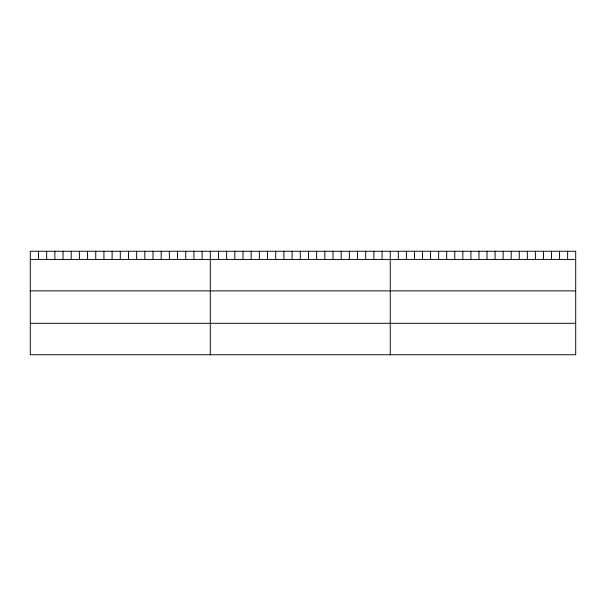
<?xml version="1.0" encoding="UTF-8"?>
<svg xmlns="http://www.w3.org/2000/svg" width="606" height="606" viewBox="0 0 606 606"><rect width="100%" height="100%" fill="white"/><g stroke="black" fill="none" stroke-linecap="round" stroke-linejoin="round"><path stroke-width="0.91" d="M575.7 259.436L575.7 354.752L30.3 354.752L30.3 251.248L575.7 251.248L575.7 259.436L30.3 259.436M30.3 290.888L575.7 290.888M30.3 323.301L575.7 323.301M567.64 251.248L567.64 259.436M559.573 251.248L559.573 259.436M551.513 251.248L551.513 259.436M543.453 251.248L543.453 259.436M535.386 251.248L535.386 259.436M527.326 251.248L527.326 259.436M519.266 251.248L519.266 259.436M511.199 251.248L511.199 259.436M503.139 251.248L503.139 259.436M495.079 251.248L495.079 259.436M487.012 251.248L487.012 259.436M478.952 251.248L478.952 259.436M470.885 251.248L470.885 259.436M462.825 251.248L462.825 259.436M454.765 251.248L454.765 259.436M446.698 251.248L446.698 259.436M438.638 251.248L438.638 259.436M430.578 251.248L430.578 259.436M422.511 251.248L422.511 259.436M414.451 251.248L414.451 259.436M406.391 251.248L406.391 259.436M398.324 251.248L398.324 259.436M390.264 251.248L390.264 354.752M382.083 251.248L382.083 259.436M373.902 251.248L373.902 259.436M365.721 251.248L365.721 259.436M357.54 251.248L357.54 259.436M349.359 251.248L349.359 259.436M341.178 251.248L341.178 259.436M332.997 251.248L332.997 259.436M324.816 251.248L324.816 259.436M316.635 251.248L316.635 259.436M308.454 251.248L308.454 259.436M300.273 251.248L300.273 259.436M292.092 251.248L292.092 259.436M283.911 251.248L283.911 259.436M275.73 251.248L275.73 259.436M267.549 251.248L267.549 259.436M259.368 251.248L259.368 259.436M251.187 251.248L251.187 259.436M243.006 251.248L243.006 259.436M234.825 251.248L234.825 259.436M226.644 251.248L226.644 259.436M218.463 251.248L218.463 259.436M210.282 251.248L210.282 354.752M202.101 251.248L202.101 259.436M193.92 251.248L193.92 259.436M185.739 251.248L185.739 259.436M177.558 251.248L177.558 259.436M169.377 251.248L169.377 259.436M161.196 251.248L161.196 259.436M153.015 251.248L153.015 259.436M144.834 251.248L144.834 259.436M136.653 251.248L136.653 259.436M128.472 251.248L128.472 259.436M120.291 251.248L120.291 259.436M112.11 251.248L112.11 259.436M103.929 251.248L103.929 259.436M95.748 251.248L95.748 259.436M87.567 251.248L87.567 259.436M79.386 251.248L79.386 259.436M71.205 251.248L71.205 259.436M63.024 251.248L63.024 259.436M54.843 251.248L54.843 259.436M46.662 251.248L46.662 259.436M38.481 251.248L38.481 259.436"/></g></svg>
